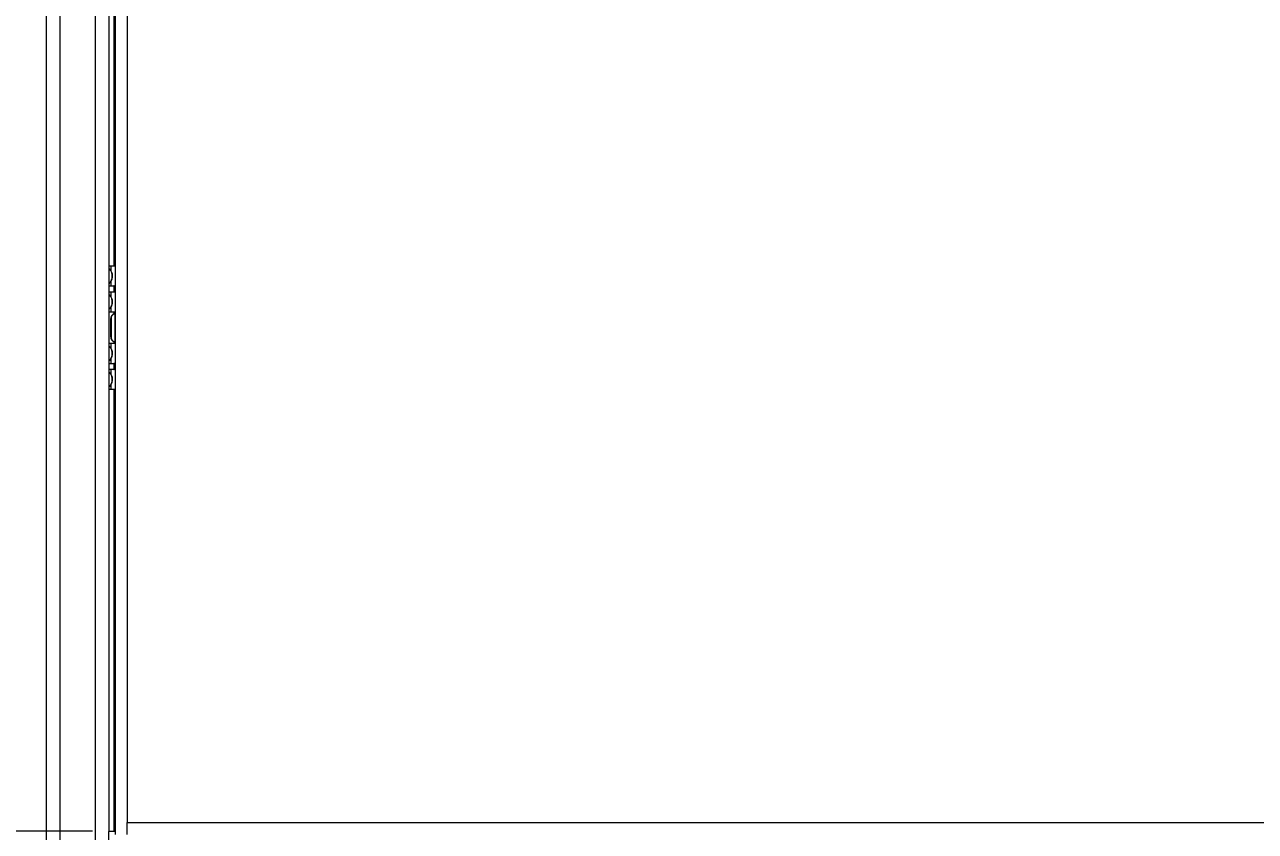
# Model space of a CAD drawing. Header units: inches. Extents: x 40138 to 76695, y -14500 to -5279.
# Drawn here: x 57887.2 to 58103.9, y -11346.1 to -11204.1 of the extents above; entities that cross this region are included whole.
import ezdxf

# ---------------------------------------------------------------- set-up
doc = ezdxf.new("R2010")
doc.units = ezdxf.units.IN
doc.header["$LTSCALE"] = 2
doc.header["$MEASUREMENT"] = 0
doc.header["$PDMODE"] = 35
doc.header["$PDSIZE"] = -1
doc.layers.add('M-ANNO-DIMS', color=7, linetype='Continuous', lineweight=13)
doc.layers.add('M-OBJECT-DETAILS', color=7, linetype='Continuous', lineweight=9)
doc.styles.get("Standard").update_dxf_attribs({"font": 'romans.shx', "width": 0.8})
doc.dimstyles.new('Details World Wide', dxfattribs={"dimscale": 4, "dimtxt": 4.5, "dimasz": 3.5, "dimexe": 0.75, "dimexo": 0.75, "dimgap": 0.75, "dimtad": 0, "dimtih": 1, "dimtoh": 1, "dimdec": 0, "dimzin": 4, "dimdsep": 46, "dimtxsty": 'Standard', "dimcen": 0, "dimclrd": 256, "dimclre": 256, "dimclrt": 256, "dimadec": 0, "dimazin": 1, "dimtfac": 1, "dimtdec": 0, "dimtmove": 0, "dimatfit": 3, "dimfxl": 1, "dimtolj": 1, "dimtzin": 0, "dimlwd": -1, "dimlwe": -1, "dimarcsym": 0})

# ---------------------------------------------------------------- blocks, each defined once
blk = doc.blocks.new('*D80')
at = {"layer": 'Defpoints', "color": 0, "linetype": 'Continuous', "transparency": 16777216}
for p in [(57764.13, -10454.56), (57902.06, -10454.56), (57902.09, -11346.1)]:
    blk.add_point(p, dxfattribs=at)
at = {"layer": 'M-ANNO-DIMS', "transparency": 16777216}
for p, q in [((57899.06, -10454.56), (57761.13, -10454.56)), ((57899.09, -11346.1), (57761.13, -11346.1))]:
    blk.add_line(p, q, dxfattribs=at)
at = {"layer": 'M-ANNO-DIMS', "linetype": 'Continuous', "transparency": 16777216}
for p, q in [((57764.13, -10468.56), (57764.13, -10899.35)), ((57764.13, -11332.1), (57764.13, -11050.21))]:
    blk.add_line(p, q, dxfattribs=at)
for points in [[(57761.8, -10468.56), (57766.46, -10468.56), (57764.13, -10454.56)], [(57761.8, -11332.1), (57766.46, -11332.1), (57764.13, -11346.1)]]:
    blk.add_solid(points, dxfattribs=at)
at = {"layer": 'M-ANNO-DIMS', "linetype": 'Continuous', "transparency": 16777216, "insert": (57764.13, -10974.78), "char_height": 18, "attachment_point": 5}
blk.add_mtext('\\A1;892\\P [35.10]\\POPENING\\PW/O\\PROOF', dxfattribs=at)

msp = doc.modelspace()

# ---------------------------------------------------------------- linework, layer by layer
at = {"layer": 'M-OBJECT-DETAILS', "linetype": 'Continuous'}
for p, q in [((57890.956, -10416.616), (57890.956, -11384.116)), ((57893.364, -10416.616), (57893.364, -11384.116)), ((57899.554, -10416.616), (57899.554, -11384.116)), ((57901.962, -10454.616), (57901.962, -11346.116)), ((57902.851, -10454.616), (57902.851, -11246.581)), ((57903.106, -10456.155), (57903.106, -11346.666)), ((57905.195, -10456.155), (57905.195, -11344.577)), ((57902.378, -11246.581), (57901.962, -11246.581)), ((57903.106, -11246.581), (57902.378, -11246.581)), ((57902.378, -11247.478), (57902.378, -11246.581)), ((57902.378, -11250.061), (57902.378, -11249.151)), ((57902.59, -11248.331), (57902.59, -11248.311)), ((57902.606, -11248.311), (57902.59, -11248.311)), ((57902.59, -11248.331), (57902.606, -11248.331)), ((57902.606, -11248.331), (57902.606, -11248.311)), ((57901.962, -11250.061), (57902.378, -11250.061)), ((57902.378, -11251.151), (57901.962, -11251.151)), ((57902.378, -11250.061), (57902.972, -11250.061)), ((57902.972, -11251.151), (57902.378, -11251.151)), ((57902.378, -11252.048), (57902.378, -11251.151)), ((57902.851, -11250.061), (57902.851, -11251.151)), ((57903.106, -11250.561), (57903.017, -11250.561)), ((57903.017, -11250.561), (57903.017, -11250.651)), ((57903.017, -11250.651), (57903.106, -11250.651)), ((57902.378, -11254.631), (57902.378, -11253.721)), ((57902.59, -11252.901), (57902.59, -11252.881)), ((57902.606, -11252.881), (57902.59, -11252.881)), ((57902.59, -11252.901), (57902.606, -11252.901)), ((57902.606, -11252.901), (57902.606, -11252.881)), ((57901.962, -11254.631), (57902.378, -11254.631)), ((57902.373, -11255.931), (57902.31, -11255.931)), ((57902.31, -11255.931), (57902.31, -11258.931)), ((57902.373, -11255.931), (57902.373, -11258.931)), ((57902.378, -11254.631), (57903.094, -11254.631)), ((57902.851, -11254.631), (57902.851, -11254.958)), ((57903.004, -11254.931), (57903.071, -11254.931)), ((57903.106, -11254.781), (57903.017, -11254.781)), ((57903.017, -11254.931), (57903.017, -11254.781)), ((57903.071, -11254.931), (57903.021, -11254.934)), ((57903.021, -11254.934), (57903.021, -11259.927)), ((57903.071, -11254.931), (57903.106, -11254.931)), ((57902.378, -11260.231), (57901.962, -11260.231)), ((57902.31, -11258.931), (57902.373, -11258.931)), ((57903.094, -11260.231), (57902.378, -11260.231)), ((57902.378, -11261.128), (57902.378, -11260.231)), ((57902.851, -11259.903), (57902.851, -11260.231)), ((57903.071, -11259.931), (57903.004, -11259.931)), ((57903.017, -11260.081), (57903.017, -11259.931)), ((57903.106, -11260.081), (57903.017, -11260.081)), ((57903.021, -11259.927), (57903.071, -11259.931)), ((57903.106, -11259.931), (57903.071, -11259.931)), ((57902.378, -11263.706), (57902.378, -11262.796)), ((57902.606, -11261.961), (57902.59, -11261.961)), ((57902.59, -11261.976), (57902.59, -11261.961)), ((57902.59, -11261.976), (57902.606, -11261.976)), ((57902.606, -11261.976), (57902.606, -11261.961)), ((57901.962, -11263.706), (57902.378, -11263.706)), ((57902.378, -11264.796), (57901.962, -11264.796)), ((57902.378, -11263.706), (57902.972, -11263.706)), ((57902.972, -11264.796), (57902.378, -11264.796)), ((57902.378, -11265.693), (57902.378, -11264.796)), ((57902.851, -11263.706), (57902.851, -11264.796)), ((57903.106, -11264.206), (57903.017, -11264.206)), ((57903.017, -11264.206), (57903.017, -11264.296)), ((57903.017, -11264.296), (57903.106, -11264.296)), ((57902.59, -11266.541), (57902.59, -11266.526)), ((57902.606, -11266.526), (57902.59, -11266.526)), ((57902.59, -11266.541), (57902.606, -11266.541)), ((57902.606, -11266.541), (57902.606, -11266.526)), ((57901.962, -11268.271), (57902.378, -11268.271)), ((57902.378, -11268.271), (57902.378, -11267.361)), ((57902.378, -11268.271), (57903.106, -11268.271)), ((57902.851, -11268.271), (57902.851, -11346.116)), ((57905.195, -11344.577), (58475.317, -11344.577)), ((57905.195, -11346.666), (57905.195, -11344.577)), ((57901.962, -11384.116), (57901.962, -11346.116)), ((57902.851, -11346.116), (57901.962, -11346.116)), ((57903.106, -11346.116), (57902.851, -11346.116))]:
    msp.add_line(p, q, dxfattribs=at)
for centre, start, end in [((57903.229, -11255.819), 106.99115, 186.89935), ((57903.292, -11255.819), 106.99008, 186.90042), ((57903.229, -11259.042), 173.10065, 253.00885), ((57903.292, -11259.042), 173.09958, 253.00992)]:
    msp.add_arc(centre, 0.926, start, end, dxfattribs=at)
for points, knots in [([(57901.962, -11246.962), (57902.05, -11247.036), (57902.263, -11247.217), (57902.503, -11247.647), (57902.6, -11248.043), (57902.605, -11248.27), (57902.606, -11248.311)], [0, 0, 0, 0, 0.2310281, 0.5647583, 0.9227194, 1, 1, 1, 1]), ([(57902.59, -11248.311), (57902.57, -11248.118), (57902.532, -11247.733), (57902.284, -11247.26), (57902.054, -11247.06), (57901.962, -11246.981)], [0, 0, 0, 0, 0.375975, 0.7521435, 1, 1, 1, 1]), ([(57901.962, -11249.664), (57902.048, -11249.591), (57902.26, -11249.407), (57902.495, -11248.973), (57902.585, -11248.582), (57902.589, -11248.363), (57902.59, -11248.331)], [0, 0, 0, 0, 0.23067341, 0.57266742, 0.93794587, 1, 1, 1, 1]), ([(57902.606, -11248.331), (57902.587, -11248.523), (57902.548, -11248.909), (57902.295, -11249.389), (57902.06, -11249.592), (57901.962, -11249.677)], [0, 0, 0, 0, 0.3698511, 0.7398998, 1, 1, 1, 1]), ([(57901.962, -11251.532), (57902.05, -11251.606), (57902.263, -11251.787), (57902.503, -11252.217), (57902.6, -11252.613), (57902.605, -11252.84), (57902.606, -11252.881)], [0, 0, 0, 0, 0.2310281, 0.5647583, 0.9227194, 1, 1, 1, 1]), ([(57902.59, -11252.881), (57902.57, -11252.688), (57902.532, -11252.303), (57902.284, -11251.83), (57902.054, -11251.63), (57901.962, -11251.551)], [0, 0, 0, 0, 0.37598844, 0.75213437, 1, 1, 1, 1]), ([(57903.017, -11250.561), (57903.017, -11250.505), (57903.017, -11250.392), (57903.013, -11250.244), (57902.992, -11250.134), (57902.946, -11250.07), (57902.893, -11250.064), (57902.867, -11250.061)], [0, 0, 0, 0, 0.2068231, 0.4137847, 0.6179617, 0.8122663, 1, 1, 1, 1]), ([(57902.867, -11251.151), (57902.895, -11251.147), (57902.951, -11251.139), (57902.995, -11251.068), (57903.014, -11250.956), (57903.017, -11250.813), (57903.017, -11250.705), (57903.017, -11250.651)], [0, 0, 0, 0, 0.20517734, 0.41107601, 0.60272746, 0.79764124, 1, 1, 1, 1]), ([(57902.972, -11250.061), (57902.997, -11250.065), (57903.048, -11250.073), (57903.087, -11250.147), (57903.103, -11250.262), (57903.106, -11250.404), (57903.106, -11250.509), (57903.106, -11250.561)], [0, 0, 0, 0, 0.20687228, 0.41440353, 0.60968531, 0.80829258, 1, 1, 1, 1]), ([(57903.106, -11250.651), (57903.106, -11250.707), (57903.106, -11250.819), (57903.103, -11250.968), (57903.083, -11251.078), (57903.041, -11251.141), (57902.994, -11251.148), (57902.972, -11251.151)], [0, 0, 0, 0, 0.2083318, 0.4167022, 0.6228278, 0.8205222, 1, 1, 1, 1]), ([(57901.962, -11254.234), (57902.048, -11254.161), (57902.26, -11253.977), (57902.495, -11253.543), (57902.585, -11253.152), (57902.589, -11252.933), (57902.59, -11252.901)], [0, 0, 0, 0, 0.23067341, 0.57266742, 0.93794587, 1, 1, 1, 1]), ([(57902.606, -11252.901), (57902.587, -11253.093), (57902.548, -11253.479), (57902.295, -11253.959), (57902.06, -11254.162), (57901.962, -11254.247)], [0, 0, 0, 0, 0.3698511, 0.7398998, 1, 1, 1, 1]), ([(57902.958, -11254.934), (57902.973, -11254.933), (57902.991, -11254.931), (57903.002, -11254.931), (57903.004, -11254.931)], [0, 0, 0, 0, 0.776041, 1, 1, 1, 1]), ([(57903.017, -11254.781), (57903.017, -11254.764), (57903.017, -11254.73), (57903.016, -11254.685), (57903.014, -11254.651), (57903.01, -11254.633), (57903.006, -11254.631), (57903.004, -11254.631)], [0, 0, 0, 0, 0.2139643, 0.4281331, 0.6419052, 0.8548634, 1, 1, 1, 1]), ([(57903.094, -11254.631), (57903.097, -11254.632), (57903.101, -11254.636), (57903.104, -11254.661), (57903.106, -11254.699), (57903.106, -11254.741), (57903.106, -11254.769), (57903.106, -11254.781)], [0, 0, 0, 0, 0.2140263, 0.4280895, 0.6409031, 0.8543002, 1, 1, 1, 1]), ([(57901.962, -11260.612), (57902.05, -11260.686), (57902.263, -11260.867), (57902.503, -11261.297), (57902.6, -11261.693), (57902.605, -11261.92), (57902.606, -11261.961)], [0, 0, 0, 0, 0.2310281, 0.5647583, 0.9227194, 1, 1, 1, 1]), ([(57902.59, -11261.961), (57902.57, -11261.768), (57902.532, -11261.383), (57902.284, -11260.91), (57902.054, -11260.71), (57901.962, -11260.631)], [0, 0, 0, 0, 0.375975, 0.7521435, 1, 1, 1, 1]), ([(57903.004, -11259.931), (57902.994, -11259.93), (57902.982, -11259.93), (57902.963, -11259.928), (57902.958, -11259.927)], [0, 0, 0, 0, 0.7754931, 1, 1, 1, 1]), ([(57903.004, -11260.231), (57903.007, -11260.229), (57903.012, -11260.226), (57903.015, -11260.2), (57903.017, -11260.163), (57903.017, -11260.12), (57903.017, -11260.092), (57903.017, -11260.081)], [0, 0, 0, 0, 0.21373692, 0.42788199, 0.640309, 0.85347129, 1, 1, 1, 1]), ([(57903.106, -11260.081), (57903.106, -11260.098), (57903.106, -11260.131), (57903.105, -11260.176), (57903.104, -11260.21), (57903.1, -11260.228), (57903.096, -11260.23), (57903.094, -11260.231)], [0, 0, 0, 0, 0.2140607, 0.4283248, 0.6421573, 0.8553436, 1, 1, 1, 1]), ([(57901.962, -11263.309), (57902.048, -11263.236), (57902.26, -11263.052), (57902.495, -11262.618), (57902.585, -11262.227), (57902.589, -11262.008), (57902.59, -11261.976)], [0, 0, 0, 0, 0.23067341, 0.57266742, 0.93794587, 1, 1, 1, 1]), ([(57902.606, -11261.976), (57902.587, -11262.168), (57902.548, -11262.554), (57902.295, -11263.034), (57902.06, -11263.237), (57901.962, -11263.322)], [0, 0, 0, 0, 0.3698691, 0.7399004, 1, 1, 1, 1]), ([(57903.017, -11264.206), (57903.017, -11264.15), (57903.017, -11264.037), (57903.013, -11263.889), (57902.992, -11263.779), (57902.946, -11263.715), (57902.893, -11263.709), (57902.867, -11263.706)], [0, 0, 0, 0, 0.2068556, 0.4137812, 0.6179544, 0.8122697, 1, 1, 1, 1]), ([(57902.867, -11264.796), (57902.895, -11264.792), (57902.951, -11264.784), (57902.995, -11264.713), (57903.014, -11264.601), (57903.017, -11264.458), (57903.017, -11264.35), (57903.017, -11264.296)], [0, 0, 0, 0, 0.2051833, 0.411088, 0.6027196, 0.7976716, 1, 1, 1, 1]), ([(57902.972, -11263.706), (57902.997, -11263.71), (57903.048, -11263.718), (57903.087, -11263.792), (57903.103, -11263.907), (57903.106, -11264.049), (57903.106, -11264.154), (57903.106, -11264.206)], [0, 0, 0, 0, 0.2068654, 0.4143898, 0.6096652, 0.8082989, 1, 1, 1, 1]), ([(57903.106, -11264.296), (57903.106, -11264.352), (57903.106, -11264.464), (57903.103, -11264.613), (57903.083, -11264.723), (57903.041, -11264.786), (57902.994, -11264.793), (57902.972, -11264.796)], [0, 0, 0, 0, 0.2083029, 0.4166809, 0.622814, 0.8205157, 1, 1, 1, 1]), ([(57901.962, -11265.177), (57902.05, -11265.251), (57902.263, -11265.432), (57902.503, -11265.862), (57902.6, -11266.258), (57902.605, -11266.485), (57902.606, -11266.526)], [0, 0, 0, 0, 0.2310281, 0.5647583, 0.9227194, 1, 1, 1, 1]), ([(57902.59, -11266.526), (57902.57, -11266.333), (57902.532, -11265.948), (57902.284, -11265.475), (57902.054, -11265.275), (57901.962, -11265.196)], [0, 0, 0, 0, 0.375975, 0.7521435, 1, 1, 1, 1]), ([(57901.962, -11267.874), (57902.048, -11267.801), (57902.26, -11267.617), (57902.495, -11267.183), (57902.585, -11266.792), (57902.589, -11266.573), (57902.59, -11266.541)], [0, 0, 0, 0, 0.23067341, 0.57266742, 0.93794587, 1, 1, 1, 1]), ([(57902.606, -11266.541), (57902.587, -11266.733), (57902.548, -11267.119), (57902.295, -11267.599), (57902.06, -11267.802), (57901.962, -11267.887)], [0, 0, 0, 0, 0.3698511, 0.7398998, 1, 1, 1, 1])]:
    msp.add_open_spline(points, degree=3, knots=knots, dxfattribs=at)

# ---------------------------------------------------------------- dimensions: what is measured, and where the dimension line sits
at = {"layer": 'M-ANNO-DIMS', "linetype": 'Continuous'}
dim = msp.add_linear_dim(base=(57764.132, -10454.561), p1=(57902.09, -11346.101), p2=(57902.064, -10454.561), angle=90, text='<>\\POPENING\\PW/O\\PROOF', dimstyle='Details World Wide', override={"dimpost": '\\X'}, dxfattribs=at)
dim.commit()
dim.dimension.update_dxf_attribs({"geometry": '*D80', "text_midpoint": (57764.132, -10974.779), "dimtype": 160})

doc.saveas('drawing.dxf')
